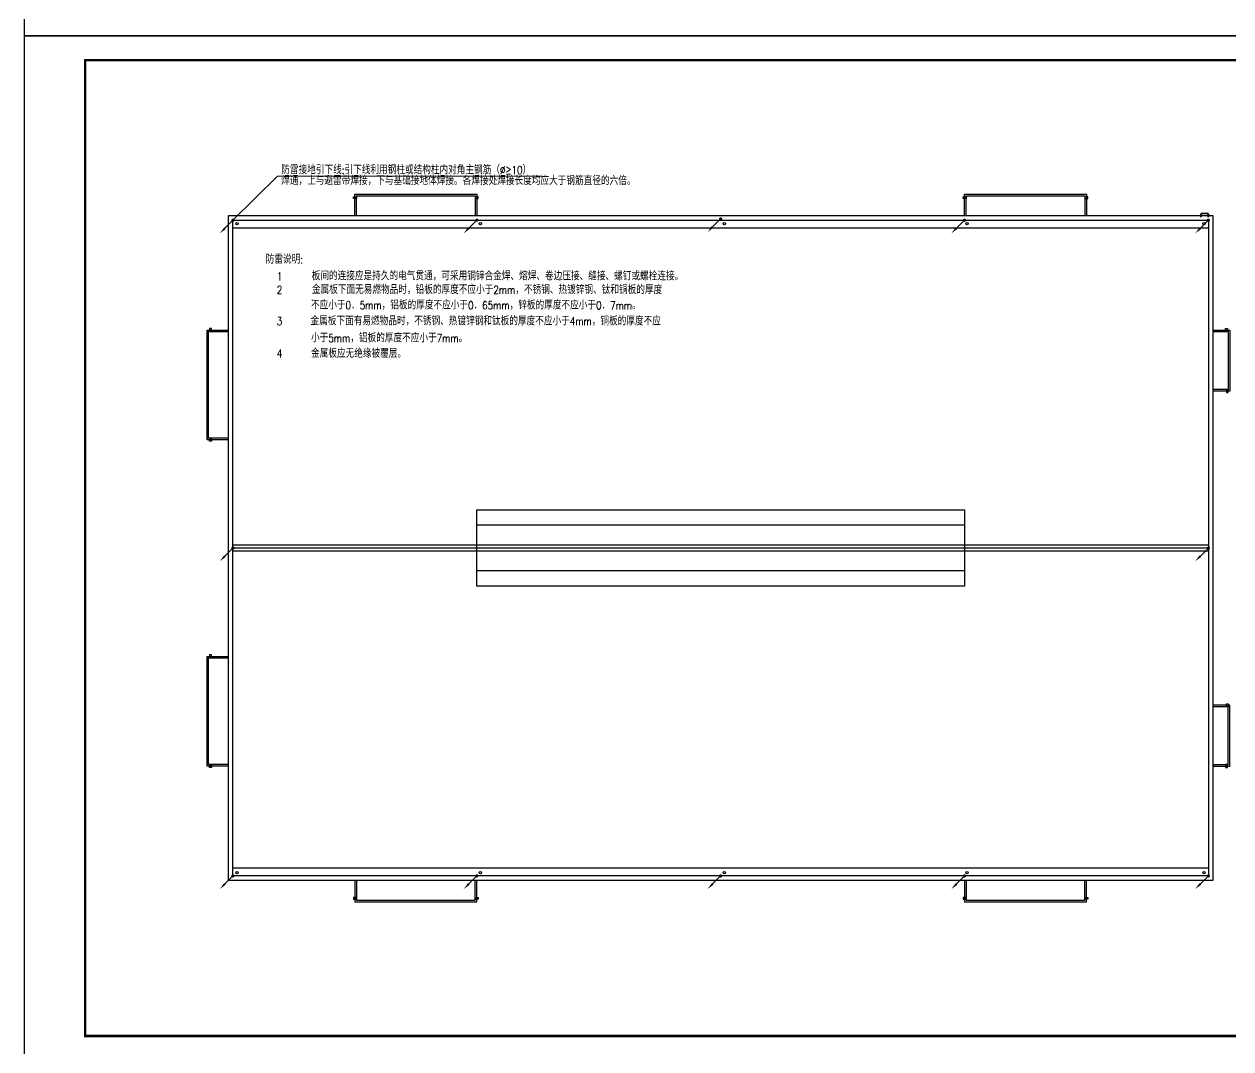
# Model space of a CAD drawing. Extents: x 921423 to 1291758, y 534425 to 1049953.
# Drawn here: x 1096949 to 1176126, y 649779 to 716979 of the extents above; entities that cross this region are included whole.
import ezdxf

# ---------------------------------------------------------------- set-up
doc = ezdxf.new("R2010")
doc.units = 0
doc.header["$LTSCALE"] = 1000
doc.header["$MEASUREMENT"] = 0
for name, color, linetype in [('AXIS', 3, 'Continuous'), ('BEAM', 7, 'Continuous'), ('DIM_IDEN', 3, 'Continuous'), ('LWIRE', 4, 'Continuous'), ('PUB_TITLE', 4, 'Continuous'), ('卫浴', 7, 'Continuous'), ('落水管', 6, 'Continuous')]:
    doc.layers.add(name, color=color, linetype=linetype)
doc.layers.add('中文', color=7, linetype='Continuous', lineweight=13)
doc.styles.add('_TEL_DIM', font='SIMPLEX', dxfattribs={"width": 0.8, "height": 3.5, "bigfont": 'HZTXT'})
doc.styles.get("Standard").update_dxf_attribs({"font": 'gbenor.shx', "bigfont": 'gbcbig.shx'})

# ---------------------------------------------------------------- blocks, each defined once
blk = doc.blocks.new('A$C35DB12B6')
at = {"layer": 'BEAM', "linetype": 'ByBlock'}
for p, q in [((39, 500), (239, 500)), ((39, 473), (239, 473)), ((240, 27), (40, 27)), ((240, 0), (40, 0)), ((279, 433), (280, 67)), ((306, 433), (307, 67))]:
    blk.add_line(p, q, dxfattribs=at)
for centre, radius, start, end in [((239, 433), 66.7, 0, 90), ((239, 433), 40, 0, 90), ((240, 67), 40, 270, 0), ((240, 67), 66.7, 270, 0)]:
    blk.add_arc(centre, radius, start, end, dxfattribs=at)
at = {"layer": 'DIM_IDEN'}
blk.add_circle((0, 0), 0, dxfattribs=at)
blk = doc.blocks.new('$TelecSys$00000080')
for p, q in [((-0.7, -0.7), (0, 0)), ((0.1, 0.1), (0.1, 0.1)), ((-0.1, -0.1), (-0.1, -0.1))]:
    blk.add_line(p, q)
at = {"const_width": 0.142}
blk.add_lwpolyline([(0.07, 0, 1), (-0.07, 0, 1)], format="xyb", close=True, dxfattribs=at)
blk.add_solid([(-0.63, -0.77), (-0.77, -0.63), (-1.15, -1.15)])
at = {"width": 0.8, "flags": 9}
blk.add_attdef('A', (0, 0), '', height=0.00002, rotation=180, dxfattribs=at)

msp = doc.modelspace()

# ---------------------------------------------------------------- linework, layer by layer
at = {"color": 8}
for p, q in [((1174649, 703600), (1110649, 703600)), ((1158649, 684119), (1126649, 684119)), ((1174649, 682819), (1110649, 682819)), ((1174649, 682619), (1110649, 682619)), ((1174649, 682419), (1110649, 682419)), ((1158649, 681119), (1126649, 681119)), ((1174649, 661638), (1110649, 661638))]:
    msp.add_line(p, q, dxfattribs=at)
for points in [[(1118649, 704419), (1118649, 705819), (1126649, 705819), (1126649, 704419)], [(1118749, 704419), (1118749, 705719), (1126549, 705719), (1126549, 704419)], [(1158649, 704419), (1158649, 705819), (1166649, 705819), (1166649, 704419)], [(1158749, 704419), (1158749, 705719), (1166549, 705719), (1166549, 704419)], [(1110349, 689719), (1108949, 689719), (1108949, 696919), (1110349, 696919)], [(1110349, 689819), (1109049, 689819), (1109049, 696819), (1110349, 696819)], [(1174949, 696919), (1176049, 696919), (1176049, 692919), (1174949, 692919)], [(1174949, 696819), (1175949, 696819), (1175949, 693019), (1174949, 693019)], [(1110349, 668319), (1108949, 668319), (1108949, 675519), (1110349, 675519)], [(1110349, 668419), (1109049, 668419), (1109049, 675419), (1110349, 675419)], [(1174949, 668319), (1176049, 668319), (1176049, 672319), (1174949, 672319)], [(1174949, 668419), (1175949, 668419), (1175949, 672219), (1174949, 672219)], [(1118649, 660819), (1118649, 659419), (1126649, 659419), (1126649, 660819)], [(1118749, 660819), (1118749, 659519), (1126549, 659519), (1126549, 660819)], [(1158649, 660819), (1158649, 659419), (1166649, 659419), (1166649, 660819)], [(1158749, 660819), (1158749, 659519), (1166549, 659519), (1166549, 660819)]]:
    msp.add_lwpolyline(points, dxfattribs=at)
for points in [[(1110349, 704419), (1174949, 704419), (1174949, 660819), (1110349, 660819)], [(1110649, 704119), (1174649, 704119), (1174649, 661119), (1110649, 661119)], [(1126649, 685119), (1158649, 685119), (1158649, 680119), (1126649, 680119)]]:
    msp.add_lwpolyline(points, close=True, dxfattribs=at)
at = {"layer": 'PUB_TITLE'}
for points in [[(1096949, 716219), (1215829, 716219), (1215829, 783419), (1096949, 783419)], [(1096949, 649019), (1215829, 649019), (1215829, 716219), (1096949, 716219)]]:
    msp.add_lwpolyline(points, close=True, dxfattribs=at)
at = {"layer": 'PUB_TITLE', "const_width": 160}
msp.add_lwpolyline([(1100949, 650619), (1214229, 650619), (1214229, 714619), (1100949, 714619)], close=True, dxfattribs=at)
at = {"layer": '中文'}
for p, q in [((1113565, 707009), (1110649, 704119)), ((1130952, 707009), (1113565, 707009))]:
    msp.add_line(p, q, dxfattribs=at)
at = {"layer": '卫浴', "color": 8}
for centre in [(1110918, 703899), (1126888, 703899), (1142889, 703899), (1158818, 703899), (1174358, 703899), (1110918, 661339), (1126888, 661339), (1142889, 661339), (1158818, 661339), (1174358, 661339)]:
    msp.add_circle(centre, 75, dxfattribs=at)
at = {"layer": '落水管', "color": 8}
for points in [[(1118556, 705652), (1118749, 705652), (1118749, 705536), (1118556, 705536)], [(1126742, 705652), (1126549, 705652), (1126549, 705536), (1126742, 705536)], [(1158556, 705652), (1158749, 705652), (1158749, 705536), (1158556, 705536)], [(1166742, 705652), (1166549, 705652), (1166549, 705536), (1166742, 705536)], [(1109116, 697012), (1109116, 696819), (1109232, 696819), (1109232, 697012)], [(1175899, 697012), (1175899, 696819), (1175782, 696819), (1175782, 697012)], [(1175949, 692826), (1175949, 693019), (1175833, 693019), (1175833, 692826)], [(1109116, 689626), (1109116, 689819), (1109232, 689819), (1109232, 689626)], [(1109116, 675612), (1109116, 675419), (1109232, 675419), (1109232, 675612)], [(1175949, 672412), (1175949, 672219), (1175833, 672219), (1175833, 672412)], [(1109116, 668226), (1109116, 668419), (1109232, 668419), (1109232, 668226)], [(1175899, 668226), (1175899, 668419), (1175782, 668419), (1175782, 668226)], [(1118556, 659585), (1118749, 659585), (1118749, 659702), (1118556, 659702)], [(1126742, 659585), (1126549, 659585), (1126549, 659702), (1126742, 659702)], [(1158556, 659585), (1158749, 659585), (1158749, 659702), (1158556, 659702)], [(1166742, 659585), (1166549, 659585), (1166549, 659702), (1166742, 659702)]]:
    msp.add_lwpolyline(points, close=True, dxfattribs=at)

# ---------------------------------------------------------------- block references
at = {"layer": 'AXIS', "color": 8, "rotation": 90}
msp.add_blockref('A$C35DB12B6', (1174649, 704279), dxfattribs=at)
at = {"layer": 'LWIRE', "xscale": 750, "yscale": 750, "zscale": 750}
for p in [(1110649, 704119), (1126649, 704119), (1142649, 704207), (1158649, 704119), (1174649, 704119), (1110649, 682619), (1174649, 682619), (1110649, 661119), (1126649, 661119), (1142649, 661119), (1158649, 661119), (1174649, 661119)]:
    msp.add_blockref('$TelecSys$00000080', p, dxfattribs=at)

# ---------------------------------------------------------------- texts
at = {"layer": '中文', "style": '_TEL_DIM', "width": 0.8}
for s, p in [('防雷接地引下线:引下线利用钢柱或结构柱内对角主钢筋（%%C≥10）', (1113817, 707152, 10)), ('焊通，上与避雷带焊接，下与基础接地体焊接。各焊接处焊接长度均应大于钢筋直径的六倍。', (1113817, 706446, 10)), ('防雷说明:', (1112799, 701282)), ('板间的连接应是持久的电气贯通，可采用铜锌合金焊、熔焊、卷边压接、缝接、螺钉或螺栓连接。 ', (1115817, 700194, 0)), ('1', (1113529, 700175)), ('2', (1113529, 699295)), ('金属板下面无易燃物品时，铅板的厚度不应小于2mm，不锈钢、热镀锌钢、钛和铜板的厚度', (1115829, 699295, 0)), ('不应小于0．5mm，铝板的厚度不应小于0．65mm，锌板的厚度不应小于0．7mm。 ', (1115770, 698283, 0)), ('3', (1113529, 697240)), ('金属板下面有易燃物品时，不锈钢、热镀锌钢和钛板的厚度不应小于4mm，铜板的厚度不应', (1115740, 697240, -10155)), ('小于5mm，铝板的厚度不应小于7mm。 ', (1115774, 696125)), ('4', (1113529, 695111)), ('金属板应无绝缘被覆层。 ', (1115774, 695108))]:
    msp.add_text(s, height=525, rotation=359.97094, dxfattribs=at).set_placement(p)

doc.saveas('drawing.dxf')
